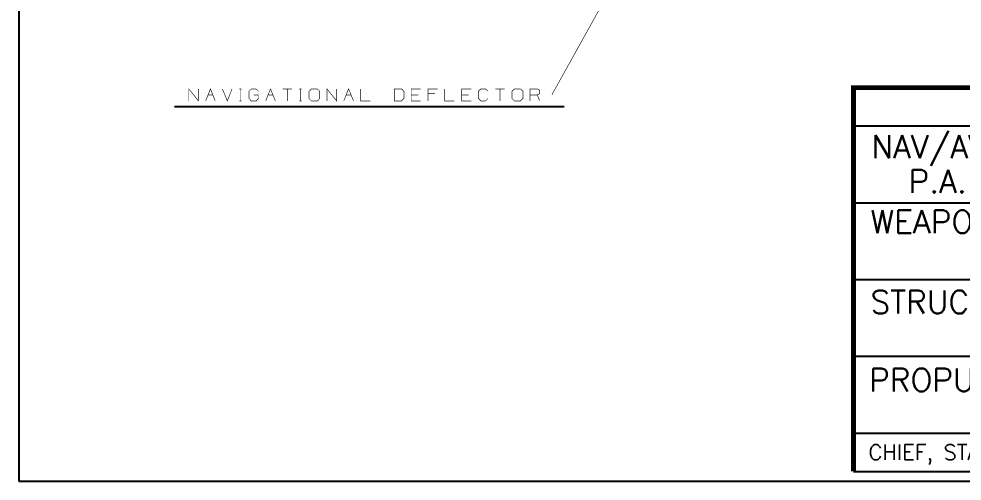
# Model space of a CAD drawing. Extents: x 0.8 to 42.3, y -0.1 to 32.5.
# Drawn here: x 0.83 to 10.9, y -0.08 to 4.85 of the extents above; entities that cross this region are included whole.
import ezdxf

# ---------------------------------------------------------------- set-up
doc = ezdxf.new("R2010")
doc.units = 0
doc.layers.get('0').update_dxf_attribs({"linetype": 'CONTINUOUS'})
for name, color, linetype in [('AELBLOCK', 7, 'CONTINUOUS'), ('FRONT', 7, 'CONTINUOUS'), ('SHEET', 7, 'CONTINUOUS')]:
    doc.layers.add(name, color=color, linetype=linetype)
doc.styles.add('SIMPLEX', font='simplex', dxfattribs={"height": 0.1})

# ---------------------------------------------------------------- blocks, each defined once
blk = doc.blocks.new('TITLE')
at = {"linetype": 'CONTINUOUS', "const_width": 0.0512}
blk.add_lwpolyline([(42.194, 2.306), (30.341, 2.306), (30.341, -1.792)], dxfattribs=at)
at = {"linetype": 'CONTINUOUS'}
for points in [[(30.341, -1.792), (42.194, -1.792), (42.194, 2.306)], [(30.341, 1.897), (35.228, 1.897)], [(30.341, 1.077), (35.228, 1.077)], [(30.341, 0.257), (35.228, 0.257)], [(30.341, -0.562), (35.228, -0.562)], [(30.341, -1.382), (35.228, -1.382)]]:
    blk.add_lwpolyline(points, dxfattribs=at)
at = {"layer": 'SHEET', "style": 'SIMPLEX'}
for s, height, p in [('NAV/AVIONICS:', 0.24587, (30.533, 1.553)), ('P.A. EARHART', 0.24587, (30.929, 1.182)), ('WEAPONS:', 0.2459, (30.523, 0.751)), ('STRUCTURES:', 0.24587, (30.523, -0.106)), ('PROPULSION:', 0.24587, (30.508, -0.938)), ('CHIEF, STAR FLEET DESIGN OPS', 0.16391, (30.503, -1.67))]:
    blk.add_text(s, height=height, dxfattribs=at).set_placement(p)
blk = doc.blocks.new('BORDER')
for p, q in [((0, 1), (0, 0)), ((0, 0), (1, 0))]:
    blk.add_line(p, q)

msp = doc.modelspace()

# ---------------------------------------------------------------- linework, layer by layer
at = {"layer": 'AELBLOCK'}
msp.add_line((2.493, 3.917), (6.653, 3.917), dxfattribs=at)
at = {"layer": 'FRONT', "const_width": 0.00641}
for points in [[(6.522, 4.044), (7.64, 6.055)], [(2.748, 4.106), (2.748, 3.978), (2.645, 4.106), (2.645, 3.978)], [(2.825, 3.978), (2.876, 4.106), (2.927, 3.978)], [(2.902, 4.042), (2.85, 4.042)], [(3.004, 4.106), (3.056, 3.978), (3.107, 4.106)], [(3.184, 4.106), (3.21, 4.106)], [(3.197, 3.978), (3.197, 4.106)], [(3.389, 4.081), (3.363, 4.106), (3.312, 4.106), (3.287, 4.081), (3.287, 4.004), (3.312, 3.978), (3.363, 3.978), (3.389, 4.004), (3.389, 4.042), (3.338, 4.042)], [(3.466, 3.978), (3.517, 4.106), (3.569, 3.978)], [(3.543, 4.042), (3.492, 4.042)], [(3.646, 4.106), (3.748, 4.106)], [(3.697, 3.978), (3.697, 4.106)], [(3.825, 4.106), (3.851, 4.106)], [(3.838, 3.978), (3.838, 4.106)], [(3.954, 3.978), (3.928, 4.004), (3.928, 4.081), (3.954, 4.106), (4.018, 4.106), (4.043, 4.081), (4.043, 4.004), (4.018, 3.978), (3.954, 3.978)], [(4.12, 3.978), (4.12, 4.106), (4.223, 3.978), (4.223, 4.106)], [(4.3, 3.978), (4.351, 4.106), (4.403, 3.978)], [(4.377, 4.042), (4.326, 4.042)], [(4.48, 4.106), (4.48, 3.978), (4.582, 3.978)], [(4.839, 3.978), (4.839, 4.106), (4.916, 4.106), (4.942, 4.081), (4.942, 4.004), (4.916, 3.978), (4.839, 3.978)], [(5.121, 3.978), (5.019, 3.978), (5.019, 4.106), (5.121, 4.106)], [(5.096, 4.042), (5.019, 4.042)], [(5.198, 3.978), (5.198, 4.106), (5.301, 4.106)], [(5.275, 4.055), (5.198, 4.055)], [(5.378, 4.106), (5.378, 3.978), (5.48, 3.978)], [(5.66, 3.978), (5.557, 3.978), (5.557, 4.106), (5.66, 4.106)], [(5.634, 4.042), (5.557, 4.042)], [(5.814, 4.106), (5.763, 4.106), (5.737, 4.081), (5.737, 4.004), (5.763, 3.978), (5.814, 3.978), (5.84, 4.004)], [(5.84, 4.081), (5.814, 4.106)], [(5.917, 4.106), (6.019, 4.106)], [(5.968, 4.106), (5.968, 3.978)], [(6.122, 3.978), (6.096, 4.004), (6.096, 4.081), (6.122, 4.106), (6.186, 4.106), (6.212, 4.081), (6.212, 4.004), (6.186, 3.978), (6.122, 3.978)], [(6.289, 3.978), (6.289, 4.106), (6.366, 4.106), (6.391, 4.093), (6.391, 4.055), (6.366, 4.042), (6.289, 4.042)], [(6.366, 4.042), (6.391, 3.978)], [(3.184, 3.978), (3.21, 3.978)], [(3.825, 3.978), (3.851, 3.978)]]:
    msp.add_lwpolyline(points, dxfattribs=at)

# ---------------------------------------------------------------- block references
at = {"layer": 'AELBLOCK', "xscale": 41.5, "yscale": 32.6, "zscale": 41.5}
msp.add_blockref('BORDER', (0.831, -0.083), dxfattribs=at)
at = {"layer": 'AELBLOCK'}
msp.add_blockref('TITLE', (-20.599, 1.813), dxfattribs=at)

doc.saveas('drawing.dxf')
